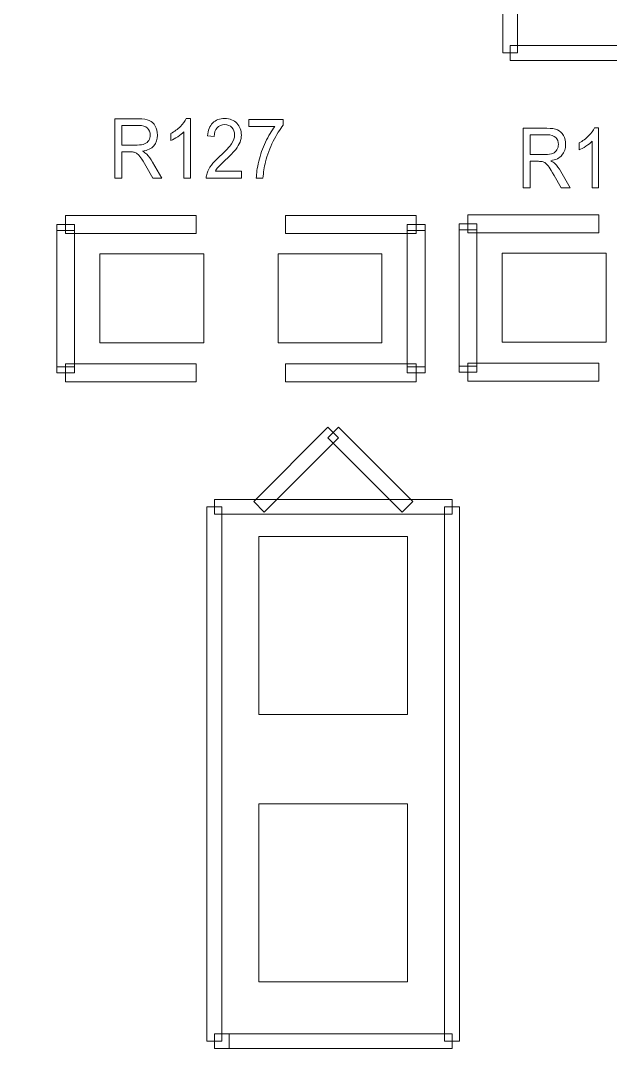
# Model space of a CAD drawing. Header units: millimetres. Extents: x -90 to 99, y -65 to 67.
# Drawn here: x -13.31 to -8.27, y 21.1 to 29.96 of the extents above; entities that cross this region are included whole.
import ezdxf

# ---------------------------------------------------------------- set-up
doc = ezdxf.new("R2010")
doc.units = ezdxf.units.MM
doc.header["$MEASUREMENT"] = 0
for name, color, linetype in [('BG_OUTLINE', 7, 'Continuous'), ('PG_SILKSCREEN_TOP', 7, 'Continuous'), ('PIN_TOP', 7, 'Continuous'), ('RD_SILKSCREEN_TOP', 7, 'Continuous')]:
    doc.layers.add(name, color=color, linetype=linetype)

msp = doc.modelspace()

# ---------------------------------------------------------------- linework, layer by layer
at = {"layer": 'BG_OUTLINE', "color": 3, "lineweight": 9}
msp.add_open_spline([(-71.7269, -61.8795), (-71.7269, -61.8795), (-71.7343, 42.2681), (-71.7343, 42.2681), (-71.7343, 42.2681), (-71.7348, 43.0066), (-71.4419, 43.715), (-70.92, 44.2375), (-70.92, 44.2375), (-70.3982, 44.76), (-69.6866, 45.0538), (-68.9482, 45.0543), (-68.9482, 45.0543), (-68.9482, 45.0543), (75.2046, 45.0543), (75.2046, 45.0543), (75.2046, 45.0543), (76.8319, 45.0552), (78.1763, 43.7805), (78.2661, 42.1556), (78.2661, 42.1556), (78.2661, 42.1556), (78.2661, 31.2814), (78.2661, 31.2814), (78.2661, 31.2814), (78.2661, 31.2814), (72.2646, 31.2814), (72.2646, 31.2814), (72.2646, 31.2814), (72.2646, 31.2814), (72.2646, 26.9814), (72.2646, 26.9814), (72.2646, 26.9814), (72.2646, 26.9814), (78.2661, 26.9814), (78.2661, 26.9814), (78.2661, 26.9814), (78.2661, 26.9814), (78.2661, 18.6553), (78.2661, 18.6553), (78.2661, 18.6553), (78.2661, 18.6553), (72.2496, 18.6553), (72.2496, 18.6553), (72.2496, 18.6553), (72.2496, 18.6553), (72.2496, 14.3553), (72.2496, 14.3553), (72.2496, 14.3553), (72.2496, 14.3553), (78.2661, 14.3553), (78.2661, 14.3553), (78.2661, 14.3553), (78.2661, 14.3553), (78.2661, 9.255), (78.2661, 9.255), (78.2661, 9.255), (78.2661, 9.255), (72.2648, 9.255), (72.2648, 9.255), (72.2648, 9.255), (72.2648, 9.255), (72.2648, 4.955), (72.2648, 4.955), (72.2648, 4.955), (72.2648, 4.955), (78.2661, 4.955), (78.2661, 4.955), (78.2661, 4.955), (78.2661, 4.955), (78.2661, -3.3762), (78.2661, -3.3762), (78.2661, -3.3762), (78.2661, -3.3762), (72.2445, -3.3762), (72.2445, -3.3762), (72.2445, -3.3762), (72.2445, -3.3762), (72.2445, -7.6762), (72.2445, -7.6762), (72.2445, -7.6762), (72.2445, -7.6762), (78.2661, -7.6762), (78.2661, -7.6762), (78.2661, -7.6762), (78.2661, -7.6762), (78.2661, -12.7615), (78.2661, -12.7615), (78.2661, -12.7615), (78.2661, -12.7615), (72.2651, -12.7615), (72.2651, -12.7615), (72.2651, -12.7615), (72.2651, -12.7615), (72.2651, -17.0615), (72.2651, -17.0615), (72.2651, -17.0615), (72.2651, -17.0615), (78.2661, -17.0615), (78.2661, -17.0615), (78.2661, -17.0615), (78.2661, -17.0615), (78.2661, -25.4097), (78.2661, -25.4097), (78.2661, -25.4097), (78.2661, -25.4097), (72.2656, -25.4097), (72.2656, -25.4097), (72.2656, -25.4097), (72.2656, -25.4097), (72.2656, -29.7097), (72.2656, -29.7097), (72.2656, -29.7097), (72.2656, -29.7097), (78.2661, -29.7097), (78.2661, -29.7097), (78.2661, -29.7097), (78.2661, -29.7097), (78.2661, -34.793), (78.2661, -34.793), (78.2661, -34.793), (78.2661, -34.793), (72.2679, -34.793), (72.2679, -34.793), (72.2679, -34.793), (72.2679, -34.793), (72.2679, -39.0929), (72.2679, -39.0929), (72.2679, -39.0929), (72.2679, -39.0929), (78.2661, -39.0929), (78.2661, -39.0929), (78.2661, -39.0929), (78.2661, -39.0929), (78.2661, -47.4269), (78.2661, -47.4269), (78.2661, -47.4269), (78.2661, -47.4269), (72.2679, -47.4269), (72.2679, -47.4269), (72.2679, -47.4269), (72.2679, -47.4269), (72.2679, -51.7269), (72.2679, -51.7269), (72.2679, -51.7269), (72.2679, -51.7269), (78.2661, -51.7269), (78.2661, -51.7269), (78.2661, -51.7269), (78.2661, -51.7269), (78.2661, -51.8138), (78.2661, -51.8138), (78.2661, -51.8138), (78.2661, -51.8138), (78.2656, -61.8468), (78.2656, -61.8468), (78.2656, -61.8468), (78.2661, -62.6669), (77.9407, -63.4536), (77.3612, -64.0339), (77.3612, -64.0339), (76.7817, -64.6142), (75.9915, -64.9405), (75.1713, -64.941), (75.1713, -64.941), (75.1713, -64.941), (-68.6609, -64.9456), (-68.6609, -64.9456), (-68.6609, -64.9456), (-69.4735, -64.9461), (-70.2531, -64.6237), (-70.8281, -64.0495), (-70.8281, -64.0495), (-71.4031, -63.4752), (-71.7264, -62.6922), (-71.7269, -61.8795)], degree=3, knots=[0, 0, 0, 0, 0.022727, 0.022727, 0.022727, 0.022727, 0.045455, 0.045455, 0.045455, 0.045455, 0.068182, 0.068182, 0.068182, 0.068182, 0.090909, 0.090909, 0.090909, 0.090909, 0.113636, 0.113636, 0.113636, 0.113636, 0.136364, 0.136364, 0.136364, 0.136364, 0.159091, 0.159091, 0.159091, 0.159091, 0.181818, 0.181818, 0.181818, 0.181818, 0.204545, 0.204545, 0.204545, 0.204545, 0.227273, 0.227273, 0.227273, 0.227273, 0.25, 0.25, 0.25, 0.25, 0.272727, 0.272727, 0.272727, 0.272727, 0.295455, 0.295455, 0.295455, 0.295455, 0.318182, 0.318182, 0.318182, 0.318182, 0.340909, 0.340909, 0.340909, 0.340909, 0.363636, 0.363636, 0.363636, 0.363636, 0.386364, 0.386364, 0.386364, 0.386364, 0.409091, 0.409091, 0.409091, 0.409091, 0.431818, 0.431818, 0.431818, 0.431818, 0.454545, 0.454545, 0.454545, 0.454545, 0.477273, 0.477273, 0.477273, 0.477273, 0.5, 0.5, 0.5, 0.5, 0.522727, 0.522727, 0.522727, 0.522727, 0.545455, 0.545455, 0.545455, 0.545455, 0.568182, 0.568182, 0.568182, 0.568182, 0.590909, 0.590909, 0.590909, 0.590909, 0.613636, 0.613636, 0.613636, 0.613636, 0.636364, 0.636364, 0.636364, 0.636364, 0.659091, 0.659091, 0.659091, 0.659091, 0.681818, 0.681818, 0.681818, 0.681818, 0.704545, 0.704545, 0.704545, 0.704545, 0.727273, 0.727273, 0.727273, 0.727273, 0.75, 0.75, 0.75, 0.75, 0.772727, 0.772727, 0.772727, 0.772727, 0.795455, 0.795455, 0.795455, 0.795455, 0.818182, 0.818182, 0.818182, 0.818182, 0.840909, 0.840909, 0.840909, 0.840909, 0.863636, 0.863636, 0.863636, 0.863636, 0.886364, 0.886364, 0.886364, 0.886364, 0.909091, 0.909091, 0.909091, 0.909091, 0.931818, 0.931818, 0.931818, 0.931818, 0.954545, 0.954545, 0.954545, 0.954545, 0.977273, 0.977273, 0.977273, 0.977273, 1, 1, 1, 1], dxfattribs=at)
at = {"layer": 'PG_SILKSCREEN_TOP', "color": 6, "lineweight": 9}
for points in [[(-9.0592, 29.6799), (-9.0592, 29.6799), (-9.1862, 29.6799), (-9.1862, 29.6799), (-9.1862, 29.6799), (-9.1862, 29.6799), (-9.1862, 44.9003), (-9.1862, 44.9003), (-9.1862, 44.9003), (-9.1862, 44.9003), (-9.0592, 44.9003), (-9.0592, 44.9003), (-9.0592, 44.9003), (-9.0592, 44.9003), (-9.0592, 29.6799), (-9.0592, 29.6799)], [(21.717, 29.7434), (21.717, 29.7434), (21.717, 29.6164), (21.717, 29.6164), (21.717, 29.6164), (21.717, 29.6164), (-9.1227, 29.6164), (-9.1227, 29.6164), (-9.1227, 29.6164), (-9.1227, 29.6164), (-9.1227, 29.7434), (-9.1227, 29.7434), (-9.1227, 29.7434), (-9.1227, 29.7434), (21.717, 29.7434), (21.717, 29.7434)], [(-12.924, 28.1366), (-12.924, 28.1366), (-12.924, 28.289), (-12.924, 28.289), (-12.924, 28.289), (-12.924, 28.289), (-11.8064, 28.289), (-11.8064, 28.289), (-11.8064, 28.289), (-11.8064, 28.289), (-11.8064, 28.1366), (-11.8064, 28.1366), (-11.8064, 28.1366), (-11.8064, 28.1366), (-12.924, 28.1366), (-12.924, 28.1366)], [(-9.9268, 28.289), (-9.9268, 28.289), (-9.9268, 28.1366), (-9.9268, 28.1366), (-9.9268, 28.1366), (-9.9268, 28.1366), (-11.0444, 28.1366), (-11.0444, 28.1366), (-11.0444, 28.1366), (-11.0444, 28.1366), (-11.0444, 28.289), (-11.0444, 28.289), (-11.0444, 28.289), (-11.0444, 28.289), (-9.9268, 28.289), (-9.9268, 28.289)], [(-9.4834, 28.1422), (-9.4834, 28.1422), (-9.4834, 28.2946), (-9.4834, 28.2946), (-9.4834, 28.2946), (-9.4834, 28.2946), (-8.3658, 28.2946), (-8.3658, 28.2946), (-8.3658, 28.2946), (-8.3658, 28.2946), (-8.3658, 28.1422), (-8.3658, 28.1422), (-8.3658, 28.1422), (-8.3658, 28.1422), (-9.4834, 28.1422), (-9.4834, 28.1422)], [(-12.8478, 28.162), (-12.8478, 28.162), (-13.0002, 28.162), (-13.0002, 28.162), (-13.0002, 28.162), (-13.0002, 28.162), (-13.0002, 28.2128), (-13.0002, 28.2128), (-13.0002, 28.2128), (-13.0002, 28.2128), (-12.8478, 28.2128), (-12.8478, 28.2128), (-12.8478, 28.2128), (-12.8478, 28.2128), (-12.8478, 28.162), (-12.8478, 28.162)], [(-9.8506, 28.162), (-9.8506, 28.162), (-10.003, 28.162), (-10.003, 28.162), (-10.003, 28.162), (-10.003, 28.162), (-10.003, 28.2128), (-10.003, 28.2128), (-10.003, 28.2128), (-10.003, 28.2128), (-9.8506, 28.2128), (-9.8506, 28.2128), (-9.8506, 28.2128), (-9.8506, 28.2128), (-9.8506, 28.162), (-9.8506, 28.162)], [(-9.4072, 28.1676), (-9.4072, 28.1676), (-9.5596, 28.1676), (-9.5596, 28.1676), (-9.5596, 28.1676), (-9.5596, 28.1676), (-9.5596, 28.2184), (-9.5596, 28.2184), (-9.5596, 28.2184), (-9.5596, 28.2184), (-9.4072, 28.2184), (-9.4072, 28.2184), (-9.4072, 28.2184), (-9.4072, 28.2184), (-9.4072, 28.1676), (-9.4072, 28.1676)], [(-12.8478, 26.9936), (-12.8478, 26.9936), (-13.0002, 26.9936), (-13.0002, 26.9936), (-13.0002, 26.9936), (-13.0002, 26.9936), (-13.0002, 28.162), (-13.0002, 28.162), (-13.0002, 28.162), (-13.0002, 28.162), (-12.8478, 28.162), (-12.8478, 28.162), (-12.8478, 28.162), (-12.8478, 28.162), (-12.8478, 26.9936), (-12.8478, 26.9936)], [(-9.8506, 26.9936), (-9.8506, 26.9936), (-10.003, 26.9936), (-10.003, 26.9936), (-10.003, 26.9936), (-10.003, 26.9936), (-10.003, 28.162), (-10.003, 28.162), (-10.003, 28.162), (-10.003, 28.162), (-9.8506, 28.162), (-9.8506, 28.162), (-9.8506, 28.162), (-9.8506, 28.162), (-9.8506, 26.9936), (-9.8506, 26.9936)], [(-9.4072, 26.9992), (-9.4072, 26.9992), (-9.5596, 26.9992), (-9.5596, 26.9992), (-9.5596, 26.9992), (-9.5596, 26.9992), (-9.5596, 28.1676), (-9.5596, 28.1676), (-9.5596, 28.1676), (-9.5596, 28.1676), (-9.4072, 28.1676), (-9.4072, 28.1676), (-9.4072, 28.1676), (-9.4072, 28.1676), (-9.4072, 26.9992), (-9.4072, 26.9992)], [(-8.3658, 27.0246), (-8.3658, 27.0246), (-8.3658, 26.8722), (-8.3658, 26.8722), (-8.3658, 26.8722), (-8.3658, 26.8722), (-9.4834, 26.8722), (-9.4834, 26.8722), (-9.4834, 26.8722), (-9.4834, 26.8722), (-9.4834, 27.0246), (-9.4834, 27.0246), (-9.4834, 27.0246), (-9.4834, 27.0246), (-8.3658, 27.0246), (-8.3658, 27.0246)], [(-12.8478, 26.9428), (-12.8478, 26.9428), (-13.0002, 26.9428), (-13.0002, 26.9428), (-13.0002, 26.9428), (-13.0002, 26.9428), (-13.0002, 26.9936), (-13.0002, 26.9936), (-13.0002, 26.9936), (-13.0002, 26.9936), (-12.8478, 26.9936), (-12.8478, 26.9936), (-12.8478, 26.9936), (-12.8478, 26.9936), (-12.8478, 26.9428), (-12.8478, 26.9428)], [(-11.8064, 27.019), (-11.8064, 27.019), (-11.8064, 26.8666), (-11.8064, 26.8666), (-11.8064, 26.8666), (-11.8064, 26.8666), (-12.924, 26.8666), (-12.924, 26.8666), (-12.924, 26.8666), (-12.924, 26.8666), (-12.924, 27.019), (-12.924, 27.019), (-12.924, 27.019), (-12.924, 27.019), (-11.8064, 27.019), (-11.8064, 27.019)], [(-11.0444, 26.8666), (-11.0444, 26.8666), (-11.0444, 27.019), (-11.0444, 27.019), (-11.0444, 27.019), (-11.0444, 27.019), (-9.9268, 27.019), (-9.9268, 27.019), (-9.9268, 27.019), (-9.9268, 27.019), (-9.9268, 26.8666), (-9.9268, 26.8666), (-9.9268, 26.8666), (-9.9268, 26.8666), (-11.0444, 26.8666), (-11.0444, 26.8666)], [(-9.8506, 26.9428), (-9.8506, 26.9428), (-10.003, 26.9428), (-10.003, 26.9428), (-10.003, 26.9428), (-10.003, 26.9428), (-10.003, 26.9936), (-10.003, 26.9936), (-10.003, 26.9936), (-10.003, 26.9936), (-9.8506, 26.9936), (-9.8506, 26.9936), (-9.8506, 26.9936), (-9.8506, 26.9936), (-9.8506, 26.9428), (-9.8506, 26.9428)], [(-9.4072, 26.9484), (-9.4072, 26.9484), (-9.5596, 26.9484), (-9.5596, 26.9484), (-9.5596, 26.9484), (-9.5596, 26.9484), (-9.5596, 26.9992), (-9.5596, 26.9992), (-9.5596, 26.9992), (-9.5596, 26.9992), (-9.4072, 26.9992), (-9.4072, 26.9992), (-9.4072, 26.9992), (-9.4072, 26.9992), (-9.4072, 26.9484), (-9.4072, 26.9484)], [(-11.2259, 25.7524), (-11.2259, 25.7524), (-11.3157, 25.8422), (-11.3157, 25.8422), (-11.3157, 25.8422), (-11.3157, 25.8422), (-10.6807, 26.4772), (-10.6807, 26.4772), (-10.6807, 26.4772), (-10.6807, 26.4772), (-10.5909, 26.3874), (-10.5909, 26.3874), (-10.5909, 26.3874), (-10.5909, 26.3874), (-11.2259, 25.7524), (-11.2259, 25.7524)], [(-10.6807, 26.3874), (-10.6807, 26.3874), (-10.5909, 26.4772), (-10.5909, 26.4772), (-10.5909, 26.4772), (-10.5909, 26.4772), (-9.9559, 25.8422), (-9.9559, 25.8422), (-9.9559, 25.8422), (-9.9559, 25.8422), (-10.0457, 25.7524), (-10.0457, 25.7524), (-10.0457, 25.7524), (-10.0457, 25.7524), (-10.6807, 26.3874), (-10.6807, 26.3874)], [(-11.7153, 25.7973), (-11.7153, 25.7973), (-11.5883, 25.7973), (-11.5883, 25.7973), (-11.5883, 25.7973), (-11.5883, 25.7973), (-11.5883, 21.2253), (-11.5883, 21.2253), (-11.5883, 21.2253), (-11.5883, 21.2253), (-11.7153, 21.2253), (-11.7153, 21.2253), (-11.7153, 21.2253), (-11.7153, 21.2253), (-11.7153, 25.7973), (-11.7153, 25.7973)], [(-9.6198, 25.8608), (-9.6198, 25.8608), (-9.6198, 25.7338), (-9.6198, 25.7338), (-9.6198, 25.7338), (-9.6198, 25.7338), (-11.6518, 25.7338), (-11.6518, 25.7338), (-11.6518, 25.7338), (-11.6518, 25.7338), (-11.6518, 25.8608), (-11.6518, 25.8608), (-11.6518, 25.8608), (-11.6518, 25.8608), (-9.6198, 25.8608), (-9.6198, 25.8608)], [(-9.5563, 21.2253), (-9.5563, 21.2253), (-9.6833, 21.2253), (-9.6833, 21.2253), (-9.6833, 21.2253), (-9.6833, 21.2253), (-9.6833, 25.7973), (-9.6833, 25.7973), (-9.6833, 25.7973), (-9.6833, 25.7973), (-9.5563, 25.7973), (-9.5563, 25.7973), (-9.5563, 25.7973), (-9.5563, 25.7973), (-9.5563, 21.2253), (-9.5563, 21.2253)], [(-11.6518, 21.1618), (-11.6518, 21.1618), (-11.6518, 21.2888), (-11.6518, 21.2888), (-11.6518, 21.2888), (-11.6518, 21.2888), (-11.5248, 21.2888), (-11.5248, 21.2888), (-11.5248, 21.2888), (-11.5248, 21.2888), (-11.5248, 21.1618), (-11.5248, 21.1618), (-11.5248, 21.1618), (-11.5248, 21.1618), (-11.6518, 21.1618), (-11.6518, 21.1618)], [(-11.5248, 21.1618), (-11.5248, 21.1618), (-11.5248, 21.2888), (-11.5248, 21.2888), (-11.5248, 21.2888), (-11.5248, 21.2888), (-9.6198, 21.2888), (-9.6198, 21.2888), (-9.6198, 21.2888), (-9.6198, 21.2888), (-9.6198, 21.1618), (-9.6198, 21.1618), (-9.6198, 21.1618), (-9.6198, 21.1618), (-11.5248, 21.1618), (-11.5248, 21.1618)]]:
    msp.add_open_spline(points, degree=3, knots=[0, 0, 0, 0, 0.25, 0.25, 0.25, 0.25, 0.5, 0.5, 0.5, 0.5, 0.75, 0.75, 0.75, 0.75, 1, 1, 1, 1], dxfattribs=at)
at = {"layer": 'PIN_TOP', "lineweight": 9}
for points in [[(-12.6319, 27.2004), (-12.6319, 27.2004), (-12.6319, 27.9624), (-12.6319, 27.9624), (-12.6319, 27.9624), (-12.6319, 27.9624), (-11.7429, 27.9624), (-11.7429, 27.9624), (-11.7429, 27.9624), (-11.7429, 27.9624), (-11.7429, 27.2004), (-11.7429, 27.2004), (-11.7429, 27.2004), (-11.7429, 27.2004), (-12.6319, 27.2004), (-12.6319, 27.2004)], [(-11.1079, 27.2004), (-11.1079, 27.2004), (-11.1079, 27.9624), (-11.1079, 27.9624), (-11.1079, 27.9624), (-11.1079, 27.9624), (-10.2189, 27.9624), (-10.2189, 27.9624), (-10.2189, 27.9624), (-10.2189, 27.9624), (-10.2189, 27.2004), (-10.2189, 27.2004), (-10.2189, 27.2004), (-10.2189, 27.2004), (-11.1079, 27.2004), (-11.1079, 27.2004)], [(-9.1913, 27.2059), (-9.1913, 27.2059), (-9.1913, 27.9679), (-9.1913, 27.9679), (-9.1913, 27.9679), (-9.1913, 27.9679), (-8.3023, 27.9679), (-8.3023, 27.9679), (-8.3023, 27.9679), (-8.3023, 27.9679), (-8.3023, 27.2059), (-8.3023, 27.2059), (-8.3023, 27.2059), (-8.3023, 27.2059), (-9.1913, 27.2059), (-9.1913, 27.2059)], [(-11.2708, 25.5433), (-11.2708, 25.5433), (-10.0008, 25.5433), (-10.0008, 25.5433), (-10.0008, 25.5433), (-10.0008, 25.5433), (-10.0008, 24.0193), (-10.0008, 24.0193), (-10.0008, 24.0193), (-10.0008, 24.0193), (-11.2708, 24.0193), (-11.2708, 24.0193), (-11.2708, 24.0193), (-11.2708, 24.0193), (-11.2708, 25.5433), (-11.2708, 25.5433)], [(-11.2708, 23.2573), (-11.2708, 23.2573), (-10.0008, 23.2573), (-10.0008, 23.2573), (-10.0008, 23.2573), (-10.0008, 23.2573), (-10.0008, 21.7333), (-10.0008, 21.7333), (-10.0008, 21.7333), (-10.0008, 21.7333), (-11.2708, 21.7333), (-11.2708, 21.7333), (-11.2708, 21.7333), (-11.2708, 21.7333), (-11.2708, 23.2573), (-11.2708, 23.2573)]]:
    msp.add_open_spline(points, degree=3, knots=[0, 0, 0, 0, 0.25, 0.25, 0.25, 0.25, 0.5, 0.5, 0.5, 0.5, 0.75, 0.75, 0.75, 0.75, 1, 1, 1, 1], dxfattribs=at)
at = {"layer": 'RD_SILKSCREEN_TOP', "color": 8, "lineweight": 9}
for points, knots in [([(-12.5023, 28.6075), (-12.5023, 28.6075), (-12.5023, 29.1166), (-12.5023, 29.1166), (-12.5023, 29.1166), (-12.5023, 29.1166), (-12.3008, 29.1166), (-12.3008, 29.1166), (-12.3008, 29.1166), (-12.2602, 29.1166), (-12.2294, 29.112), (-12.2084, 29.1029), (-12.2084, 29.1029), (-12.1873, 29.0937), (-12.1705, 29.0776), (-12.1577, 29.0545), (-12.1577, 29.0545), (-12.1451, 29.0313), (-12.1389, 29.0057), (-12.1389, 28.9777), (-12.1389, 28.9777), (-12.1389, 28.9415), (-12.1493, 28.9112), (-12.1702, 28.8864), (-12.1702, 28.8864), (-12.1911, 28.8616), (-12.2234, 28.8459), (-12.267, 28.8391), (-12.267, 28.8391), (-12.251, 28.8306), (-12.2389, 28.8222), (-12.2307, 28.8137), (-12.2307, 28.8137), (-12.2131, 28.7957), (-12.1965, 28.7731), (-12.1807, 28.7461), (-12.1807, 28.7461), (-12.1807, 28.7461), (-12.1017, 28.6075), (-12.1017, 28.6075), (-12.1017, 28.6075), (-12.1017, 28.6075), (-12.1774, 28.6075), (-12.1774, 28.6075), (-12.1774, 28.6075), (-12.1774, 28.6075), (-12.2375, 28.7135), (-12.2375, 28.7135), (-12.2375, 28.7135), (-12.2551, 28.7439), (-12.2695, 28.7674), (-12.281, 28.7835), (-12.281, 28.7835), (-12.2923, 28.7998), (-12.3025, 28.8111), (-12.3114, 28.8175), (-12.3114, 28.8175), (-12.3204, 28.8241), (-12.3295, 28.8286), (-12.3388, 28.8312), (-12.3388, 28.8312), (-12.3457, 28.8327), (-12.3568, 28.8335), (-12.3724, 28.8335), (-12.3724, 28.8335), (-12.3724, 28.8335), (-12.4421, 28.8335), (-12.4421, 28.8335), (-12.4421, 28.8335), (-12.4421, 28.8335), (-12.4421, 28.6075), (-12.4421, 28.6075), (-12.4421, 28.6075), (-12.4421, 28.6075), (-12.5023, 28.6075), (-12.5023, 28.6075)], [0, 0, 0, 0, 0.052632, 0.052632, 0.052632, 0.052632, 0.105263, 0.105263, 0.105263, 0.105263, 0.157895, 0.157895, 0.157895, 0.157895, 0.210526, 0.210526, 0.210526, 0.210526, 0.263158, 0.263158, 0.263158, 0.263158, 0.315789, 0.315789, 0.315789, 0.315789, 0.368421, 0.368421, 0.368421, 0.368421, 0.421053, 0.421053, 0.421053, 0.421053, 0.473684, 0.473684, 0.473684, 0.473684, 0.526316, 0.526316, 0.526316, 0.526316, 0.578947, 0.578947, 0.578947, 0.578947, 0.631579, 0.631579, 0.631579, 0.631579, 0.684211, 0.684211, 0.684211, 0.684211, 0.736842, 0.736842, 0.736842, 0.736842, 0.789474, 0.789474, 0.789474, 0.789474, 0.842105, 0.842105, 0.842105, 0.842105, 0.894737, 0.894737, 0.894737, 0.894737, 0.947368, 0.947368, 0.947368, 0.947368, 1, 1, 1, 1]), ([(-12.4421, 28.8919), (-12.4421, 28.8919), (-12.3128, 28.8919), (-12.3128, 28.8919), (-12.3128, 28.8919), (-12.2854, 28.8919), (-12.2638, 28.8951), (-12.2484, 28.9015), (-12.2484, 28.9015), (-12.2328, 28.9079), (-12.221, 28.9181), (-12.213, 28.932), (-12.213, 28.932), (-12.205, 28.946), (-12.201, 28.9612), (-12.201, 28.9777), (-12.201, 28.9777), (-12.201, 29.0017), (-12.2086, 29.0215), (-12.2243, 29.0371), (-12.2243, 29.0371), (-12.2399, 29.0526), (-12.2645, 29.0603), (-12.2983, 29.0603), (-12.2983, 29.0603), (-12.2983, 29.0603), (-12.4421, 29.0603), (-12.4421, 29.0603), (-12.4421, 29.0603), (-12.4421, 29.0603), (-12.4421, 28.8919), (-12.4421, 28.8919)], [0, 0, 0, 0, 0.125, 0.125, 0.125, 0.125, 0.25, 0.25, 0.25, 0.25, 0.375, 0.375, 0.375, 0.375, 0.5, 0.5, 0.5, 0.5, 0.625, 0.625, 0.625, 0.625, 0.75, 0.75, 0.75, 0.75, 0.875, 0.875, 0.875, 0.875, 1, 1, 1, 1]), ([(-11.8571, 28.6075), (-11.8571, 28.6075), (-11.9128, 28.6075), (-11.9128, 28.6075), (-11.9128, 28.6075), (-11.9128, 28.6075), (-11.9128, 29.0058), (-11.9128, 29.0058), (-11.9128, 29.0058), (-11.9263, 28.9914), (-11.9439, 28.9771), (-11.9657, 28.9627), (-11.9657, 28.9627), (-11.9875, 28.9484), (-12.0072, 28.9376), (-12.0245, 28.9305), (-12.0245, 28.9305), (-12.0245, 28.9305), (-12.0245, 28.9908), (-12.0245, 28.9908), (-12.0245, 28.9908), (-11.9932, 29.0073), (-11.9659, 29.0272), (-11.9426, 29.0506), (-11.9426, 29.0506), (-11.9193, 29.074), (-11.9027, 29.0967), (-11.893, 29.1187), (-11.893, 29.1187), (-11.893, 29.1187), (-11.8571, 29.1187), (-11.8571, 29.1187), (-11.8571, 29.1187), (-11.8571, 29.1187), (-11.8571, 28.6075), (-11.8571, 28.6075)], [0, 0, 0, 0, 0.111111, 0.111111, 0.111111, 0.111111, 0.222222, 0.222222, 0.222222, 0.222222, 0.333333, 0.333333, 0.333333, 0.333333, 0.444444, 0.444444, 0.444444, 0.444444, 0.555556, 0.555556, 0.555556, 0.555556, 0.666667, 0.666667, 0.666667, 0.666667, 0.777778, 0.777778, 0.777778, 0.777778, 0.888889, 0.888889, 0.888889, 0.888889, 1, 1, 1, 1]), ([(-11.4208, 28.6676), (-11.4208, 28.6676), (-11.4208, 28.6075), (-11.4208, 28.6075), (-11.4208, 28.6075), (-11.4208, 28.6075), (-11.7212, 28.6075), (-11.7212, 28.6075), (-11.7212, 28.6075), (-11.7217, 28.6226), (-11.7195, 28.637), (-11.7148, 28.6509), (-11.7148, 28.6509), (-11.7072, 28.6739), (-11.6949, 28.6964), (-11.6781, 28.7187), (-11.6781, 28.7187), (-11.6611, 28.7408), (-11.6368, 28.7666), (-11.6051, 28.7957), (-11.6051, 28.7957), (-11.5556, 28.8411), (-11.5222, 28.877), (-11.5048, 28.9036), (-11.5048, 28.9036), (-11.4875, 28.93), (-11.4788, 28.9552), (-11.4788, 28.9787), (-11.4788, 28.9787), (-11.4788, 29.0035), (-11.4868, 29.0244), (-11.5025, 29.0415), (-11.5025, 29.0415), (-11.5184, 29.0584), (-11.539, 29.0669), (-11.5644, 29.0669), (-11.5644, 29.0669), (-11.5913, 29.0669), (-11.6127, 29.0579), (-11.6288, 29.0398), (-11.6288, 29.0398), (-11.6451, 29.0218), (-11.6532, 28.9968), (-11.6534, 28.9649), (-11.6534, 28.9649), (-11.6534, 28.9649), (-11.7108, 28.9714), (-11.7108, 28.9714), (-11.7108, 28.9714), (-11.7068, 29.0194), (-11.692, 29.0559), (-11.6664, 29.081), (-11.6664, 29.081), (-11.6408, 29.1062), (-11.6063, 29.1187), (-11.5631, 29.1187), (-11.5631, 29.1187), (-11.5195, 29.1187), (-11.4851, 29.1051), (-11.4596, 29.0781), (-11.4596, 29.0781), (-11.4341, 29.0509), (-11.4214, 29.0174), (-11.4214, 28.9773), (-11.4214, 28.9773), (-11.4214, 28.9569), (-11.4251, 28.9369), (-11.4326, 28.9172), (-11.4326, 28.9172), (-11.4401, 28.8976), (-11.4525, 28.8768), (-11.4697, 28.8551), (-11.4697, 28.8551), (-11.4869, 28.8333), (-11.5156, 28.8034), (-11.5557, 28.7655), (-11.5557, 28.7655), (-11.5892, 28.734), (-11.6107, 28.7126), (-11.6201, 28.7014), (-11.6201, 28.7014), (-11.6297, 28.6902), (-11.6376, 28.679), (-11.6438, 28.6676), (-11.6438, 28.6676), (-11.6438, 28.6676), (-11.4208, 28.6676), (-11.4208, 28.6676)], [0, 0, 0, 0, 0.045455, 0.045455, 0.045455, 0.045455, 0.090909, 0.090909, 0.090909, 0.090909, 0.136364, 0.136364, 0.136364, 0.136364, 0.181818, 0.181818, 0.181818, 0.181818, 0.227273, 0.227273, 0.227273, 0.227273, 0.272727, 0.272727, 0.272727, 0.272727, 0.318182, 0.318182, 0.318182, 0.318182, 0.363636, 0.363636, 0.363636, 0.363636, 0.409091, 0.409091, 0.409091, 0.409091, 0.454545, 0.454545, 0.454545, 0.454545, 0.5, 0.5, 0.5, 0.5, 0.545455, 0.545455, 0.545455, 0.545455, 0.590909, 0.590909, 0.590909, 0.590909, 0.636364, 0.636364, 0.636364, 0.636364, 0.681818, 0.681818, 0.681818, 0.681818, 0.727273, 0.727273, 0.727273, 0.727273, 0.772727, 0.772727, 0.772727, 0.772727, 0.818182, 0.818182, 0.818182, 0.818182, 0.863636, 0.863636, 0.863636, 0.863636, 0.909091, 0.909091, 0.909091, 0.909091, 0.954545, 0.954545, 0.954545, 0.954545, 1, 1, 1, 1]), ([(-11.3573, 29.0499), (-11.3573, 29.0499), (-11.3573, 29.11), (-11.3573, 29.11), (-11.3573, 29.11), (-11.3573, 29.11), (-11.0631, 29.11), (-11.0631, 29.11), (-11.0631, 29.11), (-11.0631, 29.11), (-11.0631, 29.0614), (-11.0631, 29.0614), (-11.0631, 29.0614), (-11.092, 29.0269), (-11.1207, 28.981), (-11.1492, 28.9239), (-11.1492, 28.9239), (-11.1775, 28.8667), (-11.1995, 28.8078), (-11.215, 28.7475), (-11.215, 28.7475), (-11.2262, 28.7048), (-11.2333, 28.6582), (-11.2364, 28.6075), (-11.2364, 28.6075), (-11.2364, 28.6075), (-11.2937, 28.6075), (-11.2937, 28.6075), (-11.2937, 28.6075), (-11.2931, 28.6476), (-11.2862, 28.6959), (-11.2727, 28.7527), (-11.2727, 28.7527), (-11.2593, 28.8094), (-11.24, 28.8641), (-11.2149, 28.9168), (-11.2149, 28.9168), (-11.1897, 28.9694), (-11.163, 29.0138), (-11.1346, 29.0499), (-11.1346, 29.0499), (-11.1346, 29.0499), (-11.3573, 29.0499), (-11.3573, 29.0499)], [0, 0, 0, 0, 0.090909, 0.090909, 0.090909, 0.090909, 0.181818, 0.181818, 0.181818, 0.181818, 0.272727, 0.272727, 0.272727, 0.272727, 0.363636, 0.363636, 0.363636, 0.363636, 0.454545, 0.454545, 0.454545, 0.454545, 0.545455, 0.545455, 0.545455, 0.545455, 0.636364, 0.636364, 0.636364, 0.636364, 0.727273, 0.727273, 0.727273, 0.727273, 0.818182, 0.818182, 0.818182, 0.818182, 0.909091, 0.909091, 0.909091, 0.909091, 1, 1, 1, 1]), ([(-9.0116, 28.5267), (-9.0116, 28.5267), (-9.0116, 29.0358), (-9.0116, 29.0358), (-9.0116, 29.0358), (-9.0116, 29.0358), (-8.8101, 29.0358), (-8.8101, 29.0358), (-8.8101, 29.0358), (-8.7695, 29.0358), (-8.7387, 29.0312), (-8.7177, 29.0221), (-8.7177, 29.0221), (-8.6966, 29.0129), (-8.6798, 28.9968), (-8.667, 28.9737), (-8.667, 28.9737), (-8.6544, 28.9505), (-8.6482, 28.9249), (-8.6482, 28.8969), (-8.6482, 28.8969), (-8.6482, 28.8607), (-8.6586, 28.8304), (-8.6795, 28.8056), (-8.6795, 28.8056), (-8.7004, 28.7808), (-8.7327, 28.7651), (-8.7763, 28.7583), (-8.7763, 28.7583), (-8.7603, 28.7498), (-8.7482, 28.7414), (-8.74, 28.7329), (-8.74, 28.7329), (-8.7224, 28.7149), (-8.7058, 28.6923), (-8.69, 28.6653), (-8.69, 28.6653), (-8.69, 28.6653), (-8.611, 28.5267), (-8.611, 28.5267), (-8.611, 28.5267), (-8.611, 28.5267), (-8.6867, 28.5267), (-8.6867, 28.5267), (-8.6867, 28.5267), (-8.6867, 28.5267), (-8.7468, 28.6327), (-8.7468, 28.6327), (-8.7468, 28.6327), (-8.7644, 28.6631), (-8.7788, 28.6866), (-8.7903, 28.7027), (-8.7903, 28.7027), (-8.8016, 28.719), (-8.8118, 28.7303), (-8.8207, 28.7367), (-8.8207, 28.7367), (-8.8297, 28.7433), (-8.8388, 28.7478), (-8.8481, 28.7504), (-8.8481, 28.7504), (-8.855, 28.7519), (-8.8661, 28.7527), (-8.8817, 28.7527), (-8.8817, 28.7527), (-8.8817, 28.7527), (-8.9514, 28.7527), (-8.9514, 28.7527), (-8.9514, 28.7527), (-8.9514, 28.7527), (-8.9514, 28.5267), (-8.9514, 28.5267), (-8.9514, 28.5267), (-8.9514, 28.5267), (-9.0116, 28.5267), (-9.0116, 28.5267)], [0, 0, 0, 0, 0.052632, 0.052632, 0.052632, 0.052632, 0.105263, 0.105263, 0.105263, 0.105263, 0.157895, 0.157895, 0.157895, 0.157895, 0.210526, 0.210526, 0.210526, 0.210526, 0.263158, 0.263158, 0.263158, 0.263158, 0.315789, 0.315789, 0.315789, 0.315789, 0.368421, 0.368421, 0.368421, 0.368421, 0.421053, 0.421053, 0.421053, 0.421053, 0.473684, 0.473684, 0.473684, 0.473684, 0.526316, 0.526316, 0.526316, 0.526316, 0.578947, 0.578947, 0.578947, 0.578947, 0.631579, 0.631579, 0.631579, 0.631579, 0.684211, 0.684211, 0.684211, 0.684211, 0.736842, 0.736842, 0.736842, 0.736842, 0.789474, 0.789474, 0.789474, 0.789474, 0.842105, 0.842105, 0.842105, 0.842105, 0.894737, 0.894737, 0.894737, 0.894737, 0.947368, 0.947368, 0.947368, 0.947368, 1, 1, 1, 1]), ([(-8.9514, 28.8111), (-8.9514, 28.8111), (-8.8221, 28.8111), (-8.8221, 28.8111), (-8.8221, 28.8111), (-8.7947, 28.8111), (-8.7731, 28.8143), (-8.7577, 28.8207), (-8.7577, 28.8207), (-8.7421, 28.8271), (-8.7303, 28.8373), (-8.7223, 28.8512), (-8.7223, 28.8512), (-8.7143, 28.8652), (-8.7103, 28.8804), (-8.7103, 28.8969), (-8.7103, 28.8969), (-8.7103, 28.9209), (-8.7179, 28.9407), (-8.7336, 28.9563), (-8.7336, 28.9563), (-8.7492, 28.9718), (-8.7738, 28.9795), (-8.8076, 28.9795), (-8.8076, 28.9795), (-8.8076, 28.9795), (-8.9514, 28.9795), (-8.9514, 28.9795), (-8.9514, 28.9795), (-8.9514, 28.9795), (-8.9514, 28.8111), (-8.9514, 28.8111)], [0, 0, 0, 0, 0.125, 0.125, 0.125, 0.125, 0.25, 0.25, 0.25, 0.25, 0.375, 0.375, 0.375, 0.375, 0.5, 0.5, 0.5, 0.5, 0.625, 0.625, 0.625, 0.625, 0.75, 0.75, 0.75, 0.75, 0.875, 0.875, 0.875, 0.875, 1, 1, 1, 1]), ([(-8.3664, 28.5267), (-8.3664, 28.5267), (-8.4221, 28.5267), (-8.4221, 28.5267), (-8.4221, 28.5267), (-8.4221, 28.5267), (-8.4221, 28.925), (-8.4221, 28.925), (-8.4221, 28.925), (-8.4356, 28.9106), (-8.4532, 28.8963), (-8.475, 28.8819), (-8.475, 28.8819), (-8.4968, 28.8676), (-8.5165, 28.8568), (-8.5338, 28.8497), (-8.5338, 28.8497), (-8.5338, 28.8497), (-8.5338, 28.91), (-8.5338, 28.91), (-8.5338, 28.91), (-8.5025, 28.9265), (-8.4752, 28.9464), (-8.4519, 28.9698), (-8.4519, 28.9698), (-8.4286, 28.9932), (-8.412, 29.0159), (-8.4023, 29.0379), (-8.4023, 29.0379), (-8.4023, 29.0379), (-8.3664, 29.0379), (-8.3664, 29.0379), (-8.3664, 29.0379), (-8.3664, 29.0379), (-8.3664, 28.5267), (-8.3664, 28.5267)], [0, 0, 0, 0, 0.111111, 0.111111, 0.111111, 0.111111, 0.222222, 0.222222, 0.222222, 0.222222, 0.333333, 0.333333, 0.333333, 0.333333, 0.444444, 0.444444, 0.444444, 0.444444, 0.555556, 0.555556, 0.555556, 0.555556, 0.666667, 0.666667, 0.666667, 0.666667, 0.777778, 0.777778, 0.777778, 0.777778, 0.888889, 0.888889, 0.888889, 0.888889, 1, 1, 1, 1])]:
    msp.add_open_spline(points, degree=3, knots=knots, dxfattribs=at)

doc.saveas('drawing.dxf')
